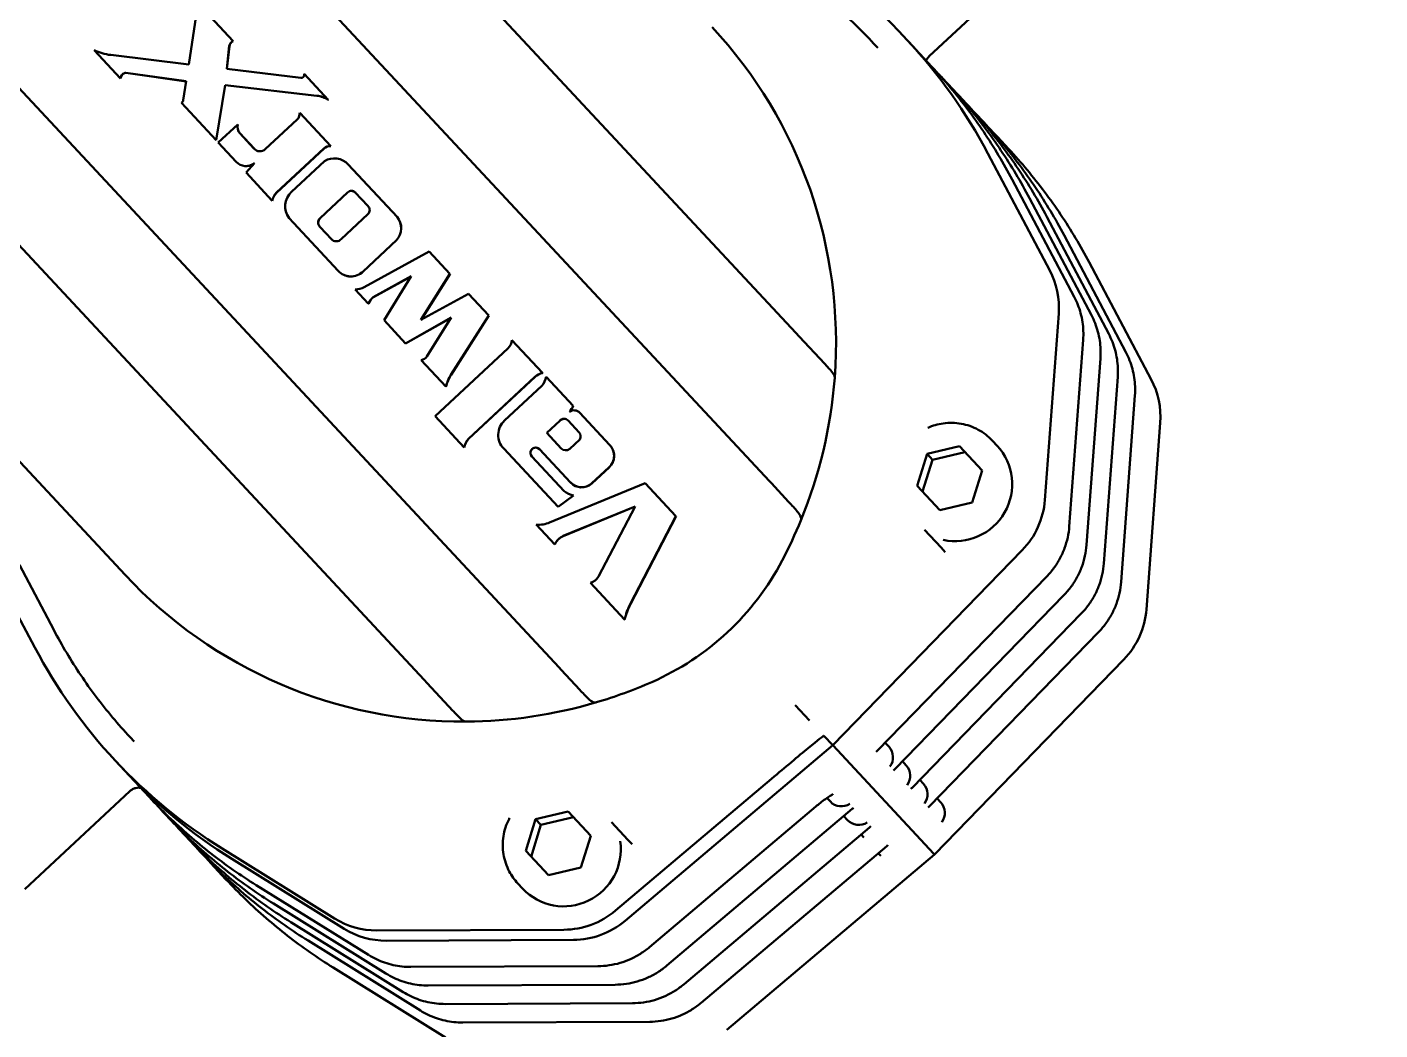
# Model space of a CAD drawing. Header units: inches. Extents: x 11 to 1621, y 11 to 1332.
# Drawn here: x 1209.708 to 1213.689, y 311.605 to 314.554 of the extents above; entities that cross this region are included whole.
import ezdxf

# ---------------------------------------------------------------- set-up
doc = ezdxf.new("R2010")
doc.units = ezdxf.units.IN
doc.header["$LTSCALE"] = 48
doc.header["$MEASUREMENT"] = 0
doc.layers.add('Visible (ANSI)', color=7, linetype='Continuous', lineweight=50)

msp = doc.modelspace()

# ---------------------------------------------------------------- linework, layer by layer
at = {"layer": 'Visible (ANSI)'}
for p, q in [((1210.231351, 315.51975), (1211.970234, 313.655026)), ((1211.892745, 313.218576), (1210.17679, 315.058712)), ((1210.208272, 314.608388), (1210.184335, 314.44472)), ((1210.314545, 314.513312), (1210.206821, 314.628832)), ((1212.362948, 314.46859), (1212.495733, 314.592414)), ((1212.272464, 314.543202), (1212.29875, 314.515015)), ((1209.1372, 314.499438), (1210.876083, 312.634714)), ((1209.558463, 314.509509), (1211.273366, 312.6705)), ((1209.982279, 314.403085), (1209.905123, 314.486572)), ((1210.295345, 314.431413), (1210.302971, 314.498934)), ((1210.303147, 314.498746), (1210.295539, 314.43139)), ((1210.302971, 314.498934), (1210.303147, 314.498746)), ((1210.314545, 314.513312), (1210.31472, 314.513124)), ((1212.199107, 314.506414), (1212.211373, 314.49326)), ((1212.370595, 314.43797), (1212.29875, 314.515015)), ((1210.184335, 314.44472), (1209.953983, 314.472334)), ((1209.982454, 314.402897), (1209.982279, 314.403085)), ((1209.994775, 314.419311), (1209.99495, 314.419123)), ((1209.998333, 314.420039), (1209.998508, 314.419851)), ((1209.998333, 314.420039), (1210.176368, 314.395018)), ((1210.176342, 314.394858), (1209.998508, 314.419851)), ((1210.513728, 314.405238), (1210.295345, 314.431413)), ((1210.523035, 314.417061), (1210.52321, 314.416873)), ((1210.594223, 314.340641), (1210.523035, 314.417061)), ((1210.176368, 314.395018), (1210.167378, 314.339356)), ((1210.264397, 314.221979), (1210.290543, 314.383863)), ((1210.290719, 314.383675), (1210.264572, 314.221791)), ((1210.290543, 314.383863), (1210.56072, 314.352638)), ((1210.290719, 314.383675), (1210.290543, 314.383863)), ((1210.560896, 314.35245), (1210.290719, 314.383675)), ((1212.421413, 314.383474), (1212.410899, 314.394749)), ((1210.264397, 314.221979), (1210.161835, 314.331962)), ((1210.594223, 314.340641), (1210.594398, 314.340453)), ((1212.472231, 314.328979), (1212.461717, 314.340254)), ((1210.503026, 314.282593), (1210.40886, 314.195208)), ((1210.510142, 314.302623), (1210.510318, 314.302435)), ((1210.601674, 314.203981), (1210.510142, 314.302623)), ((1210.510318, 314.302435), (1210.601849, 314.203793)), ((1212.523048, 314.274484), (1212.512534, 314.285758)), ((1210.327623, 314.267801), (1210.270567, 314.214778)), ((1210.327623, 314.267801), (1210.327798, 314.267613)), ((1210.375621, 314.197506), (1210.334025, 314.242334)), ((1210.3342, 314.242146), (1210.375796, 314.197318)), ((1210.264572, 314.221791), (1210.264397, 314.221979)), ((1210.270567, 314.214778), (1210.323144, 314.158157)), ((1210.601674, 314.203981), (1210.601849, 314.203793)), ((1212.596647, 314.195559), (1212.563352, 314.231263)), ((1210.375621, 314.197506), (1210.375796, 314.197318)), ((1210.441481, 314.067509), (1210.581558, 314.197499)), ((1210.581733, 314.197311), (1210.441656, 314.067321)), ((1212.535102, 314.182877), (1212.717199, 313.838614)), ((1212.717199, 313.838614), (1212.535102, 314.182877)), ((1210.323144, 314.158157), (1210.323319, 314.157969)), ((1210.376629, 314.153763), (1210.352158, 314.126889)), ((1210.352158, 314.126889), (1210.429358, 314.043692)), ((1210.583316, 314.160233), (1210.486265, 314.069731)), ((1210.796815, 313.99614), (1210.65268, 314.150706)), ((1212.607047, 314.105693), (1212.789144, 313.76143)), ((1210.429533, 314.043504), (1210.429358, 314.043692)), ((1210.441481, 314.067509), (1210.441656, 314.067321)), ((1210.569928, 313.992586), (1210.651033, 314.068218)), ((1210.570103, 313.992398), (1210.651208, 314.06803)), ((1210.651208, 314.06803), (1210.651033, 314.068218)), ((1210.673712, 314.067816), (1210.710259, 314.028625)), ((1212.657865, 314.051198), (1212.839962, 313.706935)), ((1210.710909, 314.004328), (1210.632351, 313.931072)), ((1210.710434, 314.028437), (1210.710259, 314.028625)), ((1210.478632, 313.992604), (1210.491736, 313.978223)), ((1210.491736, 313.978223), (1210.623156, 313.837292)), ((1210.603467, 313.930435), (1210.570599, 313.965681)), ((1210.796991, 313.995952), (1210.796815, 313.99614)), ((1212.708682, 313.996703), (1212.890779, 313.652439)), ((1210.696408, 313.835645), (1210.795206, 313.927776)), ((1210.795382, 313.927588), (1210.696584, 313.835457)), ((1210.795206, 313.927776), (1210.795382, 313.927588)), ((1212.7595, 313.942207), (1212.941597, 313.597944)), ((1210.890957, 313.894629), (1210.700286, 313.789764)), ((1210.952298, 313.828849), (1210.890957, 313.894629)), ((1213.015691, 313.518326), (1212.833594, 313.862589)), ((1210.623156, 313.837292), (1210.623331, 313.837104)), ((1210.726727, 313.760007), (1210.838395, 313.821599)), ((1210.838129, 313.821168), (1210.726902, 313.759819)), ((1210.838395, 313.821599), (1210.75822, 313.691898)), ((1210.866938, 313.693059), (1210.952298, 313.828849)), ((1210.952473, 313.828661), (1210.867386, 313.693305)), ((1210.952298, 313.828849), (1210.952473, 313.828661)), ((1210.673759, 313.782471), (1210.711937, 313.74153)), ((1211.007105, 313.770075), (1210.866938, 313.693059)), ((1211.066643, 313.706229), (1211.007105, 313.770075)), ((1210.711937, 313.74153), (1210.712112, 313.741342)), ((1210.726727, 313.760007), (1210.726902, 313.759819)), ((1210.75822, 313.691898), (1210.821651, 313.623876)), ((1210.821651, 313.623876), (1210.956126, 313.700065)), ((1210.955843, 313.699618), (1210.821826, 313.623688)), ((1210.956126, 313.700065), (1210.88408, 313.586005)), ((1210.955287, 313.531641), (1211.066643, 313.706229)), ((1211.066818, 313.706041), (1210.955462, 313.531453)), ((1211.066643, 313.706229), (1211.066818, 313.706041)), ((1212.743622, 313.711935), (1212.702895, 313.163292)), ((1212.702895, 313.163292), (1212.743622, 313.711935)), ((1211.970234, 313.655026), (1211.979739, 313.644833)), ((1210.821651, 313.623876), (1210.821826, 313.623688)), ((1211.122974, 313.609383), (1210.908945, 313.409797)), ((1211.224918, 313.537057), (1211.134551, 313.633963)), ((1212.055074, 313.564047), (1211.979739, 313.644833)), ((1212.815624, 313.634542), (1212.774897, 313.085898)), ((1210.867376, 313.574842), (1210.940154, 313.496797)), ((1212.866442, 313.580047), (1212.825714, 313.031403)), ((1211.006944, 313.343309), (1211.20243, 313.525602)), ((1211.224918, 313.537057), (1211.225093, 313.536869)), ((1212.91726, 313.525551), (1212.876532, 312.976908)), ((1210.940154, 313.496797), (1210.94033, 313.496609)), ((1211.202605, 313.525414), (1211.007119, 313.343121)), ((1211.222985, 313.499644), (1211.112849, 313.396941)), ((1211.314694, 313.440783), (1211.235795, 313.525392)), ((1212.968077, 313.471056), (1212.92735, 312.922412)), ((1210.908945, 313.409797), (1210.994372, 313.318188)), ((1211.314869, 313.440595), (1211.314694, 313.440783)), ((1211.334075, 313.420004), (1211.33425, 313.419816)), ((1211.421805, 313.325921), (1211.334326, 313.41973)), ((1211.237266, 313.360786), (1211.275476, 313.396417)), ((1211.237441, 313.360598), (1211.275651, 313.396229)), ((1211.275651, 313.396229), (1211.275476, 313.396417)), ((1211.300103, 313.396983), (1211.332409, 313.362338)), ((1213.001727, 312.841746), (1213.042455, 313.39039)), ((1211.006944, 313.343309), (1211.007119, 313.343121)), ((1211.27977, 313.315207), (1211.237266, 313.360786)), ((1211.334646, 313.34186), (1211.304666, 313.313904)), ((1212.562593, 313.322869), (1212.548574, 313.337902)), ((1209.99603, 312.943452), (1209.646895, 313.317854)), ((1210.994547, 313.318), (1210.994372, 313.318188)), ((1211.1097, 313.315525), (1211.109875, 313.315337)), ((1211.11038, 313.314808), (1211.270516, 313.143083)), ((1211.288388, 313.189411), (1211.193184, 313.291505)), ((1211.216023, 313.312803), (1211.307418, 313.214794)), ((1211.423036, 313.324651), (1211.423211, 313.324464)), ((1212.327082, 313.205098), (1212.356146, 313.298914)), ((1212.356146, 313.298914), (1212.451761, 313.321363)), ((1212.356146, 313.298914), (1212.371917, 313.282002)), ((1212.371917, 313.282002), (1212.467532, 313.304451)), ((1212.451761, 313.321363), (1212.518313, 313.249995)), ((1211.369301, 313.211773), (1211.420527, 313.259542)), ((1211.420702, 313.259354), (1211.369476, 313.211585)), ((1212.342853, 313.188186), (1212.371917, 313.282002)), ((1212.518313, 313.249995), (1212.489249, 313.156179)), ((1211.52723, 313.212867), (1211.245688, 313.09715)), ((1211.307418, 313.214794), (1211.307593, 313.214607)), ((1211.369476, 313.211585), (1211.369301, 313.211773)), ((1211.617393, 313.116178), (1211.52723, 313.212867)), ((1211.892745, 313.218576), (1211.898394, 313.212517)), ((1211.949043, 313.158203), (1211.898394, 313.212517)), ((1211.270516, 313.143083), (1211.316101, 313.176542)), ((1211.316276, 313.176354), (1211.270691, 313.142895)), ((1211.316101, 313.176542), (1211.316276, 313.176354)), ((1212.393633, 313.13373), (1212.327082, 313.205098)), ((1211.270516, 313.143083), (1211.270691, 313.142895)), ((1211.285028, 313.057707), (1211.49733, 313.144542)), ((1211.497157, 313.144212), (1211.285203, 313.057519)), ((1211.49733, 313.144542), (1211.389165, 312.938242)), ((1212.489249, 313.156179), (1212.393633, 313.13373)), ((1211.206115, 313.091121), (1211.260541, 313.032757)), ((1211.482967, 312.857052), (1211.617393, 313.116178)), ((1211.617569, 313.11599), (1211.483142, 312.856864)), ((1211.617393, 313.116178), (1211.617569, 313.11599)), ((1211.285028, 313.057707), (1211.285203, 313.057519)), ((1212.349259, 313.075389), (1212.397594, 313.023556)), ((1211.260541, 313.032757), (1211.260716, 313.032569)), ((1212.636349, 313.015602), (1212.078733, 312.441852)), ((1212.078733, 312.441852), (1212.636349, 313.015602)), ((1212.397594, 313.023556), (1212.40986, 313.010402)), ((1209.78622, 312.781389), (1209.685142, 312.972481)), ((1212.708412, 312.938299), (1212.21068, 312.426165)), ((1209.629806, 312.920285), (1209.730883, 312.729192)), ((1211.365787, 312.919894), (1211.466406, 312.811994)), ((1212.75923, 312.883804), (1212.261498, 312.37167)), ((1211.466406, 312.811994), (1211.466581, 312.811806)), ((1212.810048, 312.829309), (1212.312316, 312.317175)), ((1212.860866, 312.774813), (1212.363133, 312.262679)), ((1212.378007, 312.120921), (1212.935553, 312.694599)), ((1211.273366, 312.6705), (1211.279603, 312.663812)), ((1211.279603, 312.663812), (1211.334326, 312.605128)), ((1210.876083, 312.634714), (1210.885588, 312.624521)), ((1210.885588, 312.624521), (1210.960923, 312.543734)), ((1211.968291, 312.560287), (1211.98337, 312.544116)), ((1211.98337, 312.544116), (1211.995637, 312.530962)), ((1211.995637, 312.530962), (1212.010716, 312.514792)), ((1210.010804, 312.465789), (1210.02307, 312.452635)), ((1212.078733, 312.441852), (1212.052448, 312.47004)), ((1212.078733, 312.441852), (1211.467483, 311.925618)), ((1211.467483, 311.925618), (1212.078733, 312.441852)), ((1212.37663, 312.122397), (1212.078733, 312.441852)), ((1212.244467, 312.437307), (1212.233225, 312.449363)), ((1209.967236, 312.397055), (1209.995273, 312.366988)), ((1212.295285, 312.382812), (1212.284043, 312.394867)), ((1210.067119, 312.289943), (1209.995273, 312.366988)), ((1211.439446, 311.955684), (1211.898815, 312.343647)), ((1212.346102, 312.328317), (1212.334861, 312.340372)), ((1210.010229, 312.306902), (1209.701075, 312.018611)), ((1210.010231, 312.306904), (1210.01023, 312.306903)), ((1212.02887, 312.261577), (1211.539571, 311.848337)), ((1212.135996, 312.254637), (1211.590389, 311.793842)), ((1212.061603, 312.28704), (1212.071706, 312.276205)), ((1212.39692, 312.273821), (1212.385678, 312.285877)), ((1210.117937, 312.235448), (1210.107423, 312.246723)), ((1211.175344, 312.131085), (1211.204407, 312.224901)), ((1211.204407, 312.224901), (1211.300023, 312.24735)), ((1211.204407, 312.224901), (1211.220178, 312.207989)), ((1211.220178, 312.207989), (1211.315794, 312.230438)), ((1211.300023, 312.24735), (1211.366574, 312.175982)), ((1211.427868, 312.216179), (1211.476204, 312.164346)), ((1212.111282, 312.233765), (1212.122524, 312.22171)), ((1210.168755, 312.180953), (1210.15824, 312.192227)), ((1211.191115, 312.114172), (1211.220178, 312.207989)), ((1211.366574, 312.175982), (1211.337511, 312.082166)), ((1212.186813, 312.200142), (1211.641207, 311.739347)), ((1212.1621, 312.17927), (1212.169833, 312.170978)), ((1210.219572, 312.126457), (1210.209058, 312.137732)), ((1210.282077, 312.138109), (1210.6128, 311.932441)), ((1211.476204, 312.164346), (1211.48847, 312.151192)), ((1212.237631, 312.145646), (1211.692025, 311.684851)), ((1210.640837, 311.902375), (1210.310115, 312.108043)), ((1210.310115, 312.108043), (1210.640837, 311.902375)), ((1211.241895, 312.059717), (1211.175344, 312.131085)), ((1211.766833, 311.604751), (1212.378007, 312.120921)), ((1212.212918, 312.124775), (1212.22065, 312.116482)), ((1212.37663, 312.122397), (1212.378007, 312.120921)), ((1210.29317, 312.047533), (1210.259876, 312.083237)), ((1211.337511, 312.082166), (1211.241895, 312.059717)), ((1210.712814, 311.825221), (1210.382092, 312.030889)), ((1211.16611, 312.020628), (1211.152091, 312.035661)), ((1210.763632, 311.770726), (1210.43291, 311.976394)), ((1210.81445, 311.71623), (1210.483727, 311.921898)), ((1210.737326, 311.897246), (1211.287474, 311.899602)), ((1210.865267, 311.661735), (1210.534545, 311.867403)), ((1211.315512, 311.869536), (1210.765364, 311.867179)), ((1210.765364, 311.867179), (1211.315512, 311.869536)), ((1210.608801, 311.787936), (1210.939523, 311.582267)), ((1211.387694, 311.792311), (1210.837546, 311.789954)), ((1211.438512, 311.737816), (1210.888364, 311.735459)), ((1211.48933, 311.68332), (1210.939181, 311.680964)), ((1211.540147, 311.628825), (1210.989999, 311.626468))]:
    msp.add_line(p, q, dxfattribs=at)
for radius in [48.3125, 46.34375]:
    msp.add_circle((1247.196979, 358.380235), radius, dxfattribs=at)
for centre, start, end in [((1212.806882, 313.407877), 355.754535, 27.876471), ((1212.766155, 312.859233), 315.817032, 355.754535)]:
    msp.add_arc(centre, 0.23622, start, end, dxfattribs=at)
for centre, major_axis, ratio, start_param, end_param in [((1210.715866, 313.61471), (1.007771, 0.939762), 0.99144486, 5.46154552, 6.28318531), ((1209.973923, 314.627561), (-0.114862, -0.10711), 0.99144486, 0.36919566, 0.69677144), ((1210.321773, 314.495699), (0.003243, 0.018846), 0.9976346, 0.56679206, 1.57079633), ((1210.321948, 314.495511), (-0.014029, -0.013082), 0.99144486, 4.35415705, 5.35816131), ((1211.147011, 313.441002), (1.151738, 1.074013), 0.99144486, 6.02138592, 6.28318531), ((1211.147011, 313.441002), (1.151738, 1.074013), 0.99144486, 6.02138592, 6.28318531), ((1210.002117, 314.400792), (0.002296, 0.019867), 0.99855778, 0.49968494, 1.57079633), ((1210.002293, 314.400604), (-0.014679, -0.013688), 0.99144486, 4.34228419, 5.41339557), ((1209.998065, 314.411984), (0.007377, 0.003313), 0.99319149, 1.11712749, 1.57079633), ((1209.99824, 314.411796), (-0.008055, 0.000268), 0.99989766, 4.71238898, 5.16605782), ((1210.515067, 314.413338), (-0.00568, -0.005965), 0.99150391, 0.60185146, 1.57079633), ((1210.510326, 314.41485), (0.012709, 0.002211), 0.99660889, 5.52237988, 6.28318531), ((1210.158011, 314.340572), (-0.001218, -0.009382), 0.99832139, 0.553935, 1.57079633), ((1210.550943, 314.27415), (0.058052, 0.054134), 0.99144486, 0.24530749, 0.70060896), ((1210.551119, 314.273962), (0.058052, 0.054134), 0.99144486, 0.24530749, 0.70060896), ((1210.482164, 314.30109), (-0.020565, -0.019178), 0.99144486, 1.66489368, 2.44158534), ((1210.354301, 314.26115), (-0.020231, -0.018865), 0.99144486, 5.28446054, 6.28073787), ((1210.354477, 314.260962), (-0.020231, -0.018865), 0.99144486, 5.28446054, 6.28073787), ((1210.598327, 314.179427), (0.018186, 0.016959), 0.99144486, 0.68904846, 1.56834889), ((1210.598502, 314.17924), (-0.018186, -0.016959), 0.99144486, 3.83064112, 4.70994154), ((1210.393443, 314.211823), (-0.01672, -0.015592), 0.99144486, 6.20884291, 7.8515342), ((1210.393618, 314.211635), (-0.01672, -0.015592), 0.99144486, 6.20884291, 6.27751727), ((1210.611731, 314.112521), (0.040949, 0.038185), 0.99144486, 0, 1.35921417), ((1210.352629, 314.186169), (-0.029744, -0.027737), 0.99144486, 0.00937237, 1.45872318), ((1210.352804, 314.185981), (-0.029744, -0.027737), 0.99144486, 0.00937237, 1.42821435), ((1210.485496, 314.030461), (0.042434, 0.03957), 0.99144486, 1.69042288, 2.15569039), ((1210.485672, 314.030273), (-0.042434, -0.03957), 0.99144486, 4.83201554, 5.29728305), ((1210.524946, 314.027328), (-0.042339, -0.039481), 0.99144486, 4.70151732, 6.17511454), ((1210.662082, 314.056971), (0.01163, 0.010845), 0.99144486, 0, 1.59660273), ((1210.662257, 314.056783), (0.01163, 0.010845), 0.99144486, 0, 1.59660273), ((1210.699931, 314.016101), (0.011874, 0.011073), 0.99144486, 4.71238898, 6.41501448), ((1210.700106, 314.015913), (0.011874, 0.011073), 0.99144486, 0.00798117, 0.13182917), ((1210.582278, 313.979342), (-0.013169, -0.01228), 0.99144486, 4.71238898, 6.27598879), ((1210.582103, 313.97953), (-0.013169, -0.01228), 0.99144486, 4.71238898, 6.41140571), ((1210.755995, 313.962556), (0.038661, 0.036052), 0.99144486, 4.80630353, 6.22060459), ((1210.75617, 313.962368), (0.038661, 0.036052), 0.99144486, 4.80630353, 6.22060459), ((1210.617733, 313.943739), (-0.014267, -0.013304), 0.99144486, 0, 1.67618983), ((1210.660902, 313.872491), (-0.037746, -0.035199), 0.99144486, 0, 1.58706174), ((1210.661077, 313.872303), (-0.037746, -0.035199), 0.99144486, 0, 1.58706174), ((1212.508985, 313.727332), (0.172761, 0.161102), 0.99144486, 5.46288056, 6.02138592), ((1212.508985, 313.727332), (0.172761, 0.161102), 0.99144486, 5.46288056, 6.02138592), ((1210.672306, 313.841165), (-0.043147, -0.040236), 0.99144486, 0.84931078, 1.3208603), ((1210.773438, 313.707682), (0.051741, 0.048249), 0.99144486, 1.54926273, 1.88544508), ((1210.773613, 313.707494), (-0.051741, -0.048249), 0.99144486, 4.69085538, 5.02703773), ((1211.098371, 313.635766), (-0.026611, -0.024815), 0.99144486, 1.57079633, 2.33703542), ((1210.86337, 313.599026), (-0.018036, -0.016819), 0.99144486, 0.98842709, 1.82771897), ((1211.063608, 313.46476), (0.093853, 0.087519), 0.99144486, 1.83577778, 2.13331212), ((1211.063783, 313.464572), (-0.093853, -0.087519), 0.99144486, 4.97737044, 5.27490477), ((1211.23308, 313.492795), (0.033119, 0.030884), 0.99144486, 1.00655632, 1.57171528), ((1211.233255, 313.492607), (-0.033119, -0.030884), 0.99144486, 4.14814898, 4.71330794), ((1211.173672, 313.539845), (-0.046925, -0.043758), 0.99144486, 1.70599163, 2.15854108), ((1210.715866, 313.61471), (-1.007771, -0.939762), 0.99144486, 2.00456111, 2.31995287), ((1211.267515, 313.456854), (-0.036696, -0.03422), 0.99144486, 1.63924341, 2.05921669), ((1211.317177, 313.404247), (0.016898, 0.015757), 0.99144486, 6.26698461, 7.72424121), ((1211.26769, 313.456667), (-0.036696, -0.03422), 0.99144486, 1.66131171, 2.05921669), ((1211.317353, 313.404059), (0.016898, 0.015757), 0.99144486, 6.26698461, 6.28318531), ((1211.152039, 313.355007), (-0.042339, -0.039482), 0.99144486, 4.71348374, 6.30040871), ((1211.287949, 313.385649), (0.012154, 0.011334), 0.99144486, 0, 1.67798192), ((1211.288124, 313.385461), (0.012154, 0.011334), 0.99144486, 0, 1.67798192), ((1211.039716, 313.311476), (0.033701, 0.031427), 0.99144486, 1.61982106, 2.2399616), ((1211.039891, 313.311288), (-0.033701, -0.031427), 0.99144486, 4.76141371, 5.38155425), ((1211.317059, 313.350163), (0.01433, 0.013363), 0.99144486, 5.08865783, 6.20253879), ((1211.152215, 313.354819), (-0.042339, -0.039482), 0.99144486, 0, 0.0172234), ((1211.204779, 313.301966), (0.01142, 0.010649), 0.99144486, 0, 3.14159265), ((1211.204604, 313.302154), (-0.01142, -0.010649), 0.99144486, 3.14159265, 6.28318531), ((1211.29301, 313.327553), (-0.01324, -0.012347), 0.99144486, 0, 1.52749328), ((1211.389171, 313.293072), (0.033864, 0.031579), 0.99144486, 4.71377522, 6.32170827), ((1211.389347, 313.292884), (0.033864, 0.031579), 0.99144486, 4.71377522, 6.28318531), ((1212.44022, 313.208755), (0.122372, 0.114114), 0.99144486, 3.74478406, 6.28318531), ((1211.340202, 313.245367), (-0.032785, -0.030572), 0.99144486, 0, 1.53443834), ((1211.340378, 313.245179), (-0.032785, -0.030572), 0.99144486, 0, 1.53443834), ((1211.330405, 313.242684), (-0.049631, -0.046282), 0.99144486, 0.15378202, 0.61135295), ((1212.468258, 313.178689), (-0.172761, -0.161102), 0.99144486, 1.62038638, 2.32128791), ((1212.468258, 313.178689), (0.172761, 0.161102), 0.99144486, 4.76197904, 5.46288056), ((1211.214244, 313.175017), (-0.061878, -0.057702), 0.99144486, 0.72797647, 1.20696617), ((1210.715866, 313.61471), (1.007771, 0.939762), 0.99144486, 5.05222589, 5.14615376), ((1211.310944, 313.007837), (0.041433, 0.038637), 0.99144486, 1.30177066, 1.92909366), ((1211.311119, 313.007649), (-0.041433, -0.038637), 0.99144486, 4.44336332, 5.07068631), ((1211.236306, 313.345245), (0.575869, 0.537007), 0.99144486, 4.37255207, 5.05222589), ((1211.003801, 313.883214), (-1.007771, -0.939762), 0.99144486, 0, 0.82163978), ((1211.357461, 312.954646), (-0.026306, -0.024531), 0.99144486, 1.05912475, 1.91088804), ((1211.650877, 312.771151), (0.138992, 0.129612), 0.99144486, 1.91548437, 2.1692063), ((1211.651052, 312.770963), (-0.138992, -0.129612), 0.99144486, 5.05707702, 5.31079896), ((1211.118974, 313.471068), (-1.151738, -1.074013), 0.99144486, 6.02138592, 6.54498469), ((1211.003801, 313.883214), (1.007771, 0.939762), 0.99144486, 4.24643486, 4.37255207), ((1211.003801, 313.883214), (-1.007771, -0.939762), 0.99144486, 0.82163978, 1.10484221), ((1211.900568, 312.341768), (-0.151881, -0.12827), 0.01290904, 3.14222796, 4.71302429), ((1212.17887, 312.449924), (-0.04174, 0.000431), 0.87622731, 2.31561922, 2.44635982), ((1212.219174, 312.406703), (0.000433, 0.041977), 0.87772138, 4.01715615, 5.53836242), ((1212.229688, 312.395428), (-0.04174, 0.000431), 0.87622731, 2.31561922, 2.44635982), ((1212.269991, 312.352208), (0.000433, 0.041977), 0.87772138, 4.01715615, 5.53836242), ((1211.147011, 313.441002), (-1.151738, -1.074013), 0.99144486, 0, 0.26179939), ((1211.147011, 313.441002), (-1.151738, -1.074013), 0.99144486, 0, 0.26179939), ((1212.280505, 312.340933), (-0.04174, 0.000431), 0.87622731, 2.31561922, 2.44635982), ((1212.320809, 312.297713), (0.000433, 0.041977), 0.87772138, 4.01715615, 5.53836242), ((1212.104, 312.299302), (-0.041905, 0.002496), 0.87772138, 0.74482289, 2.26602916), ((1212.114514, 312.288027), (0.002482, 0.041668), 0.87622731, 3.83682549, 3.96756609), ((1212.331323, 312.286438), (-0.04174, 0.000431), 0.87622731, 2.31561922, 2.44635982), ((1212.371627, 312.243217), (0.000433, 0.041977), 0.87772138, 4.01715615, 5.53836242), ((1212.154818, 312.244807), (-0.041905, 0.002496), 0.87772138, 0.74482289, 2.26602916), ((1212.165332, 312.233532), (0.002482, 0.041668), 0.87622731, 3.83682549, 3.96756609), ((1211.288482, 312.134742), (-0.122372, -0.114114), 0.99144486, 0, 2.53840125), ((1212.216149, 312.179036), (0.002482, 0.041668), 0.87622731, 3.83682549, 3.96756609), ((1211.288482, 312.134742), (-0.172761, -0.161102), 0.99144486, 0.82030475, 1.52120627), ((1210.738334, 312.132385), (-0.172761, -0.161102), 0.99144486, 0.26179939, 0.82030475), ((1210.766372, 312.102319), (-0.172761, -0.161102), 0.99144486, 0.26179939, 0.82030475), ((1210.766372, 312.102319), (-0.172761, -0.161102), 0.99144486, 0.26179939, 0.82030475), ((1211.31652, 312.104676), (-0.172761, -0.161102), 0.99144486, 0.82030475, 1.52120627), ((1211.31652, 312.104676), (0.172761, 0.161102), 0.99144486, 3.9618974, 4.66279892)]:
    msp.add_ellipse(centre, major_axis=major_axis, ratio=ratio, start_param=start_param, end_param=end_param, dxfattribs=at)
for points, knots in [([(1212.272464, 314.543202), (1212.253876, 314.563136), (1212.234761, 314.582579), (1212.19553, 314.62043), (1212.175414, 314.638837), (1212.134237, 314.674567), (1212.113176, 314.691889), (1212.070166, 314.7254), (1212.048217, 314.741589), (1212.003492, 314.772789), (1211.980716, 314.7878), (1211.957557, 314.802202)], [4.712388982, 4.712388982, 4.712388982, 4.712388982, 4.764748859, 4.764748859, 4.817108737, 4.817108737, 4.869468614, 4.869468614, 4.921828491, 4.921828491, 4.974188368, 4.974188368, 4.974188368, 4.974188368]), ([(1212.199107, 314.506414), (1212.181447, 314.525351), (1212.163287, 314.543822), (1212.126018, 314.579781), (1212.106907, 314.597268), (1212.067789, 314.631212), (1212.04778, 314.647668), (1212.006921, 314.679504), (1211.986069, 314.694883), (1211.94358, 314.724524), (1211.921942, 314.738784), (1211.899941, 314.752466)], [4.712388983, 4.712388983, 4.712388983, 4.712388983, 4.76474886, 4.76474886, 4.817108737, 4.817108737, 4.869468614, 4.869468614, 4.921828491, 4.921828491, 4.974188368, 4.974188368, 4.974188368, 4.974188368]), ([(1212.362929, 314.468569), (1212.359802, 314.465653), (1212.357121, 314.462171), (1212.354664, 314.457584), (1212.354255, 314.45675), (1212.353875, 314.4559)], [0, 0, 0, 0, 0.0329906378, 0.0329906378, 0.0401420188, 0.0401420188, 0.0401420188, 0.0401420188]), ([(1212.607047, 314.105693), (1212.594293, 314.129805), (1212.580905, 314.153577), (1212.552895, 314.200379), (1212.538274, 314.223408), (1212.507838, 314.268661), (1212.492024, 314.290883), (1212.459247, 314.334462), (1212.442284, 314.355817), (1212.407254, 314.397602), (1212.389188, 314.418031), (1212.370595, 314.43797)], [4.450589593, 4.450589593, 4.450589593, 4.450589593, 4.50294947, 4.50294947, 4.555309348, 4.555309348, 4.607669225, 4.607669225, 4.660029103, 4.660029103, 4.71238898, 4.71238898, 4.71238898, 4.71238898]), ([(1212.410899, 314.394749), (1212.405431, 314.400613), (1212.399917, 314.406435), (1212.393088, 314.413534), (1212.391816, 314.414852), (1212.390541, 314.416167)], [4.7123889808, 4.7123889808, 4.7123889808, 4.7123889808, 4.7277888088, 4.7277888088, 4.73130696, 4.73130696, 4.73130696, 4.73130696]), ([(1212.657865, 314.051198), (1212.645111, 314.075309), (1212.631722, 314.099082), (1212.603713, 314.145884), (1212.589091, 314.168913), (1212.558656, 314.214165), (1212.542842, 314.236388), (1212.510065, 314.279966), (1212.493101, 314.301322), (1212.458072, 314.343107), (1212.440006, 314.363536), (1212.421413, 314.383474)], [4.450589593, 4.450589593, 4.450589593, 4.450589593, 4.50294947, 4.50294947, 4.555309348, 4.555309348, 4.607669225, 4.607669225, 4.660029103, 4.660029103, 4.71238898, 4.71238898, 4.71238898, 4.71238898]), ([(1212.461717, 314.340254), (1212.456248, 314.346118), (1212.450734, 314.35194), (1212.443906, 314.359038), (1212.442633, 314.360356), (1212.441359, 314.361672)], [4.7123889804, 4.7123889804, 4.7123889804, 4.7123889804, 4.7277888085, 4.7277888085, 4.73130696, 4.73130696, 4.73130696, 4.73130696]), ([(1212.708682, 313.996703), (1212.695929, 314.020814), (1212.68254, 314.044587), (1212.65453, 314.091388), (1212.639909, 314.114418), (1212.609474, 314.15967), (1212.59366, 314.181893), (1212.560882, 314.225471), (1212.543919, 314.246826), (1212.50889, 314.288611), (1212.490823, 314.309041), (1212.472231, 314.328979)], [4.450589593, 4.450589593, 4.450589593, 4.450589593, 4.50294947, 4.50294947, 4.555309348, 4.555309348, 4.607669225, 4.607669225, 4.660029103, 4.660029103, 4.71238898, 4.71238898, 4.71238898, 4.71238898]), ([(1216.509537, 314.309776), (1216.538805, 314.258714), (1216.567544, 314.207344), (1216.751602, 313.869893), (1216.889585, 313.576363), (1217.124506, 312.962294), (1217.21497, 312.642363), (1217.293929, 312.138262), (1217.306058, 311.943913), (1217.29109, 311.64938), (1217.27701, 311.541165), (1217.222243, 311.292481), (1217.172947, 311.158198), (1217.058501, 310.950739), (1217.003457, 310.871931), (1216.866197, 310.716156), (1216.780962, 310.63819), (1216.516835, 310.436098), (1216.314108, 310.318089), (1215.819983, 310.078324), (1215.519455, 309.960146), (1214.981686, 309.762365), (1214.747404, 309.680395), (1214.318095, 309.523703), (1214.12177, 309.449344), (1213.800277, 309.312669), (1213.670323, 309.252637), (1213.410974, 309.116089), (1213.283195, 309.038591), (1213.103143, 308.902381), (1213.042708, 308.850776), (1212.901655, 308.709808), (1212.826659, 308.61441), (1212.724576, 308.423835), (1212.690602, 308.333205), (1212.652035, 308.15031), (1212.645918, 308.061057), (1212.652822, 307.850395), (1212.674141, 307.730207), (1212.765465, 307.384981), (1212.862063, 307.162574), (1213.0993, 306.667797), (1213.246036, 306.39576), (1213.454303, 305.949677), (1213.527859, 305.769639), (1213.588143, 305.556893), (1213.599735, 305.508645), (1213.620827, 305.398212), (1213.62832, 305.336255), (1213.634988, 305.215008), (1213.634205, 305.155695), (1213.623809, 305.02188), (1213.611822, 304.947671), (1213.564729, 304.751122), (1213.519615, 304.628261), (1213.391737, 304.359391), (1213.304461, 304.212793), (1213.097608, 303.907971), (1212.977382, 303.749626), (1212.731799, 303.439818), (1212.608412, 303.289422), (1212.336762, 302.953878), (1212.187526, 302.766884), (1211.962267, 302.462722), (1211.884088, 302.352898), (1211.69257, 302.067731), (1211.584119, 301.888543), (1211.392798, 301.559569), (1211.307688, 301.408493), (1211.222717, 301.261319)], [21.6561496, 21.6561496, 21.6561496, 21.6561496, 22.07389381, 22.07389381, 24.38702724, 24.38702724, 26.95794606, 26.95794606, 28.69195712, 28.69195712, 29.77741873, 29.77741873, 31.32783162, 31.32783162, 32.39297014, 32.39297014, 33.53615509, 33.53615509, 35.47548806, 35.47548806, 37.7911051, 37.7911051, 39.52730732, 39.52730732, 41.05163879, 41.05163879, 42.15864609, 42.15864609, 43.39051446, 43.39051446, 44.06990338, 44.06990338, 45.10369356, 45.10369356, 45.89437232, 45.89437232, 46.64323581, 46.64323581, 47.69233024, 47.69233024, 49.69795762, 49.69795762, 52.15454873, 52.15454873, 53.92886762, 53.92886762, 54.47637936, 54.47637936, 55.2250075, 55.2250075, 55.96994963, 55.96994963, 56.9202454, 56.9202454, 58.47906725, 58.47906725, 60.26056879, 60.26056879, 62.08635407, 62.08635407, 63.71602037, 63.71602037, 65.58831895, 65.58831895, 66.60110392, 66.60110392, 68.13618797, 68.13618797, 69.44808849, 69.44808849, 69.44808849, 69.44808849]), ([(1212.512534, 314.285758), (1212.507066, 314.291623), (1212.501552, 314.297444), (1212.494723, 314.304543), (1212.493451, 314.305861), (1212.492176, 314.307176)], [4.7123889804, 4.7123889804, 4.7123889804, 4.7123889804, 4.7277888085, 4.7277888085, 4.73130696, 4.73130696, 4.73130696, 4.73130696]), ([(1212.7595, 313.942207), (1212.746746, 313.966319), (1212.733358, 313.990091), (1212.705348, 314.036893), (1212.690727, 314.059922), (1212.660292, 314.105175), (1212.644478, 314.127397), (1212.6117, 314.170976), (1212.594737, 314.192331), (1212.559707, 314.234116), (1212.541641, 314.254545), (1212.523048, 314.274484)], [4.450589593, 4.450589593, 4.450589593, 4.450589593, 4.50294947, 4.50294947, 4.555309348, 4.555309348, 4.607669225, 4.607669225, 4.660029103, 4.660029103, 4.71238898, 4.71238898, 4.71238898, 4.71238898]), ([(1212.563352, 314.231263), (1212.557884, 314.237127), (1212.55237, 314.242949), (1212.545541, 314.250048), (1212.544269, 314.251365), (1212.542994, 314.252681)], [4.7123889804, 4.7123889804, 4.7123889804, 4.7123889804, 4.7277888085, 4.7277888085, 4.73130696, 4.73130696, 4.73130696, 4.73130696]), ([(1212.596647, 314.195559), (1212.61528, 314.175578), (1212.633385, 314.155104), (1212.66849, 314.113229), (1212.68549, 314.091828), (1212.718337, 314.048157), (1212.734184, 314.025887), (1212.764683, 313.980541), (1212.779334, 313.957464), (1212.807401, 313.910567), (1212.820816, 313.886748), (1212.833594, 313.862589)], [1.570796327, 1.570796327, 1.570796327, 1.570796327, 1.623156204, 1.623156204, 1.675516082, 1.675516082, 1.727875959, 1.727875959, 1.780235837, 1.780235837, 1.832595715, 1.832595715, 1.832595715, 1.832595715]), ([(1212.815624, 313.634542), (1212.816273, 313.643283), (1212.816433, 313.652059), (1212.815774, 313.669569), (1212.814954, 313.678303), (1212.812344, 313.695622), (1212.810554, 313.704206), (1212.806024, 313.721116), (1212.803284, 313.729443), (1212.796889, 313.745733), (1212.793234, 313.753697), (1212.789144, 313.76143)], [3.892084232, 3.892084232, 3.892084232, 3.892084232, 4.003785304, 4.003785304, 4.115486376, 4.115486376, 4.227187448, 4.227187448, 4.33888852, 4.33888852, 4.450589593, 4.450589593, 4.450589593, 4.450589593]), ([(1212.866442, 313.580047), (1212.867091, 313.588788), (1212.867251, 313.597563), (1212.866592, 313.615073), (1212.865772, 313.623808), (1212.863162, 313.641126), (1212.861371, 313.64971), (1212.856841, 313.666621), (1212.854102, 313.674947), (1212.847707, 313.691238), (1212.844052, 313.699202), (1212.839962, 313.706935)], [3.892084232, 3.892084232, 3.892084232, 3.892084232, 4.003785304, 4.003785304, 4.115486376, 4.115486376, 4.227187448, 4.227187448, 4.33888852, 4.33888852, 4.450589593, 4.450589593, 4.450589593, 4.450589593]), ([(1212.91726, 313.525551), (1212.917908, 313.534293), (1212.918069, 313.543068), (1212.917409, 313.560578), (1212.91659, 313.569312), (1212.91398, 313.586631), (1212.912189, 313.595215), (1212.907659, 313.612126), (1212.904919, 313.620452), (1212.898525, 313.636743), (1212.89487, 313.644706), (1212.890779, 313.652439)], [3.892084232, 3.892084232, 3.892084232, 3.892084232, 4.003785304, 4.003785304, 4.115486376, 4.115486376, 4.227187448, 4.227187448, 4.33888852, 4.33888852, 4.450589593, 4.450589593, 4.450589593, 4.450589593]), ([(1212.968077, 313.471056), (1212.968726, 313.479797), (1212.968887, 313.488573), (1212.968227, 313.506082), (1212.967407, 313.514817), (1212.964797, 313.532136), (1212.963007, 313.54072), (1212.958477, 313.55763), (1212.955737, 313.565957), (1212.949342, 313.582247), (1212.945687, 313.590211), (1212.941597, 313.597944)], [3.892084232, 3.892084232, 3.892084232, 3.892084232, 4.003785304, 4.003785304, 4.115486376, 4.115486376, 4.227187448, 4.227187448, 4.33888852, 4.33888852, 4.450589593, 4.450589593, 4.450589593, 4.450589593]), ([(1212.055074, 313.564047), (1212.058231, 313.560661), (1212.061275, 313.557379), (1212.067246, 313.550819), (1212.070117, 313.547602), (1212.077539, 313.5388), (1212.080673, 313.534442), (1212.083227, 313.529261), (1212.083778, 313.527843), (1212.084248, 313.525917), (1212.084362, 313.525308), (1212.084473, 313.524151), (1212.084487, 313.52361), (1212.084446, 313.523067)], [0, 0, 0, 0, 0.039974382, 0.039974382, 0.0817274, 0.0817274, 0.155299641, 0.155299641, 0.183643042, 0.183643042, 0.195192629, 0.195192629, 0.204789458, 0.204789458, 0.204789458, 0.204789458]), ([(1212.548574, 313.337902), (1212.5365, 313.35085), (1212.522329, 313.361837), (1212.491218, 313.378787), (1212.474283, 313.384745), (1212.439349, 313.391039), (1212.421353, 313.391364), (1212.388075, 313.386629), (1212.372713, 313.382158), (1212.358277, 313.37563)], [4.71238898, 4.71238898, 4.71238898, 4.71238898, 5.03124213, 5.03124213, 5.35032609, 5.35032609, 5.67000512, 5.67000512, 5.95472626, 5.95472626, 5.95472626, 5.95472626]), ([(1211.984857, 313.103065), (1211.985252, 313.104027), (1211.985492, 313.104991), (1211.985754, 313.106657), (1211.98579, 313.10738), (1211.985767, 313.109411), (1211.985578, 313.110546), (1211.984782, 313.113822), (1211.98392, 313.115793), (1211.980788, 313.12166), (1211.977938, 313.125524), (1211.97115, 313.133925), (1211.967193, 313.138426), (1211.958634, 313.147891), (1211.953997, 313.152891), (1211.949043, 313.158203)], [0, 0, 0, 0, 0.00007804247, 0.00007804247, 0.00015608494, 0.00015608494, 0.00031216988, 0.00031216988, 0.00062433976, 0.00062433976, 0.00124867952, 0.00124867952, 0.00187301928, 0.00187301928, 0.00249735384, 0.00249735384, 0.00249735384, 0.00249735384]), ([(1212.708412, 312.938299), (1212.716094, 312.946203), (1212.723226, 312.954642), (1212.736249, 312.972424), (1212.74214, 312.981767), (1212.752568, 313.001178), (1212.757104, 313.011245), (1212.764731, 313.031907), (1212.767823, 313.042501), (1212.772498, 313.064012), (1212.774082, 313.074928), (1212.774897, 313.085898)], [3.191182709, 3.191182709, 3.191182709, 3.191182709, 3.331363014, 3.331363014, 3.471543318, 3.471543318, 3.611723623, 3.611723623, 3.751903927, 3.751903927, 3.892084232, 3.892084232, 3.892084232, 3.892084232]), ([(1212.75923, 312.883804), (1212.766912, 312.891708), (1212.774043, 312.900146), (1212.787066, 312.917928), (1212.792958, 312.927272), (1212.803386, 312.946682), (1212.807922, 312.956749), (1212.815549, 312.977411), (1212.81864, 312.988006), (1212.823316, 313.009517), (1212.8249, 313.020433), (1212.825714, 313.031403)], [3.191182709, 3.191182709, 3.191182709, 3.191182709, 3.331363014, 3.331363014, 3.471543318, 3.471543318, 3.611723623, 3.611723623, 3.751903927, 3.751903927, 3.892084232, 3.892084232, 3.892084232, 3.892084232]), ([(1212.810048, 312.829309), (1212.81773, 312.837213), (1212.824861, 312.845651), (1212.837884, 312.863433), (1212.843776, 312.872777), (1212.854203, 312.892187), (1212.858739, 312.902254), (1212.866367, 312.922916), (1212.869458, 312.933511), (1212.874133, 312.955022), (1212.875718, 312.965938), (1212.876532, 312.976908)], [3.191182709, 3.191182709, 3.191182709, 3.191182709, 3.331363014, 3.331363014, 3.471543318, 3.471543318, 3.611723623, 3.611723623, 3.751903927, 3.751903927, 3.892084232, 3.892084232, 3.892084232, 3.892084232]), ([(1212.860866, 312.774813), (1212.868547, 312.782717), (1212.875679, 312.791156), (1212.888702, 312.808938), (1212.894593, 312.818281), (1212.905021, 312.837692), (1212.909557, 312.847759), (1212.917185, 312.868421), (1212.920276, 312.879015), (1212.924951, 312.900526), (1212.926535, 312.911442), (1212.92735, 312.922412)], [3.191182709, 3.191182709, 3.191182709, 3.191182709, 3.331363014, 3.331363014, 3.471543318, 3.471543318, 3.611723623, 3.611723623, 3.751903927, 3.751903927, 3.892084232, 3.892084232, 3.892084232, 3.892084232]), ([(1209.78622, 312.781389), (1209.798334, 312.758487), (1209.81105, 312.735907), (1209.837654, 312.691454), (1209.851542, 312.669581), (1209.88045, 312.6266), (1209.89547, 312.605492), (1209.926602, 312.564101), (1209.942714, 312.543817), (1209.975985, 312.50413), (1209.993145, 312.484726), (1210.010804, 312.465789)], [1.308996939, 1.308996939, 1.308996939, 1.308996939, 1.361356817, 1.361356817, 1.413716694, 1.413716694, 1.466076572, 1.466076572, 1.518436449, 1.518436449, 1.570796327, 1.570796327, 1.570796327, 1.570796327]), ([(1211.334326, 312.605128), (1211.338727, 312.600409), (1211.342921, 312.595938), (1211.351177, 312.587354), (1211.355156, 312.583336), (1211.365141, 312.574092), (1211.369719, 312.57081), (1211.375597, 312.568406), (1211.377343, 312.567992), (1211.379698, 312.567848), (1211.380486, 312.567849), (1211.381678, 312.567985), (1211.382038, 312.56804), (1211.382748, 312.568184), (1211.383088, 312.568268), (1211.383428, 312.568369)], [-0.118557796, -0.118557796, -0.118557796, -0.118557796, -0.095694535, -0.095694535, -0.071261261, -0.071261261, -0.031383497, -0.031383497, -0.013011579, -0.013011579, -0.005674701, -0.005674701, -0.002706782, -0.002706782, 0, 0, 0, 0]), ([(1210.999753, 312.511575), (1210.999205, 312.511572), (1210.998663, 312.511624), (1210.997509, 312.511818), (1210.996904, 312.511977), (1210.995002, 312.512588), (1210.993614, 312.513246), (1210.988633, 312.516165), (1210.98453, 312.519576), (1210.976304, 312.527554), (1210.97329, 312.530647), (1210.967152, 312.537072), (1210.964085, 312.540343), (1210.960923, 312.543734)], [0.0000001656, 0.0000001656, 0.0000001656, 0.0000001656, 0.0041949019, 0.0041949019, 0.0092505704, 0.0092505704, 0.0216777036, 0.0216777036, 0.0534882165, 0.0534882165, 0.0717226775, 0.0717226775, 0.0891758488, 0.0891758488, 0.0891758488, 0.0891758488]), ([(1210.041851, 312.31704), (1210.040059, 312.317277), (1210.038092, 312.317409), (1210.03314, 312.317311), (1210.030023, 312.316917), (1210.023989, 312.315331), (1210.021043, 312.314183), (1210.015375, 312.311116), (1210.012638, 312.309149), (1210.010231, 312.306903)], [0.552792315, 0.552792315, 0.552792315, 0.552792315, 0.575107023, 0.575107023, 0.605902884, 0.605902884, 0.634843315, 0.634843315, 0.665034146, 0.665034146, 0.665034146, 0.665034146]), ([(1212.078812, 312.297766), (1212.078812, 312.297766), (1212.078811, 312.297765), (1212.078784, 312.297754), (1212.07842, 312.297594), (1212.077105, 312.296928), (1212.076004, 312.296332), (1212.072852, 312.294498), (1212.070564, 312.29308), (1212.064757, 312.289263), (1212.061005, 312.28666), (1212.0524, 312.280407), (1212.047353, 312.276569), (1212.037838, 312.269031), (1212.033305, 312.265323), (1212.02887, 312.261577)], [0.137522246, 0.137522246, 0.137522246, 0.137522246, 0.138263368, 0.138263368, 0.157103625, 0.157103625, 0.181454746, 0.181454746, 0.215557156, 0.215557156, 0.259230073, 0.259230073, 0.31032443, 0.31032443, 0.354562523, 0.354562523, 0.354562523, 0.354562523]), ([(1210.067119, 312.289943), (1210.085712, 312.270005), (1210.104831, 312.250558), (1210.144071, 312.212699), (1210.164191, 312.194287), (1210.205376, 312.15855), (1210.226442, 312.141224), (1210.269461, 312.107706), (1210.291414, 312.091514), (1210.336148, 312.060308), (1210.358929, 312.045294), (1210.382092, 312.030889)], [1.570796327, 1.570796327, 1.570796327, 1.570796327, 1.623156204, 1.623156204, 1.675516082, 1.675516082, 1.727875959, 1.727875959, 1.780235837, 1.780235837, 1.832595715, 1.832595715, 1.832595715, 1.832595715]), ([(1210.117937, 312.235448), (1210.13653, 312.21551), (1210.155649, 312.196062), (1210.194888, 312.158204), (1210.215008, 312.139792), (1210.256194, 312.104054), (1210.27726, 312.086729), (1210.320279, 312.053211), (1210.342232, 312.037019), (1210.386966, 312.005813), (1210.409747, 311.990798), (1210.43291, 311.976394)], [1.570796325, 1.570796325, 1.570796325, 1.570796325, 1.623156203, 1.623156203, 1.675516081, 1.675516081, 1.727875959, 1.727875959, 1.780235837, 1.780235837, 1.832595715, 1.832595715, 1.832595715, 1.832595715]), ([(1211.12773, 312.228127), (1211.12718, 312.227107), (1211.126641, 312.22608), (1211.117965, 312.20916), (1211.112376, 312.191969), (1211.106896, 312.15674), (1211.106996, 312.13871), (1211.112877, 312.103649), (1211.118644, 312.086622), (1211.133742, 312.058148), (1211.142216, 312.046252), (1211.152091, 312.035661)], [6.61164435, 6.61164435, 6.61164435, 6.61164435, 6.63247646, 6.63247646, 6.95334905, 6.95334905, 7.27361998, 7.27361998, 7.59317452, 7.59317452, 7.85398163, 7.85398163, 7.85398163, 7.85398163]), ([(1210.168755, 312.180953), (1210.187347, 312.161014), (1210.206467, 312.141567), (1210.245706, 312.103708), (1210.265826, 312.085296), (1210.307012, 312.049559), (1210.328077, 312.032233), (1210.371096, 311.998716), (1210.39305, 311.982523), (1210.437784, 311.951317), (1210.460564, 311.936303), (1210.483727, 311.921898)], [1.570796325, 1.570796325, 1.570796325, 1.570796325, 1.623156203, 1.623156203, 1.675516081, 1.675516081, 1.727875959, 1.727875959, 1.780235837, 1.780235837, 1.832595715, 1.832595715, 1.832595715, 1.832595715]), ([(1210.189113, 312.159535), (1210.190598, 312.15788), (1210.192087, 312.156228), (1210.198697, 312.148926), (1210.203857, 312.14331), (1210.209058, 312.137732)], [1.5518783472, 1.5518783472, 1.5518783472, 1.5518783472, 1.5561490525, 1.5561490525, 1.5707963265, 1.5707963265, 1.5707963265, 1.5707963265]), ([(1210.219572, 312.126457), (1210.238165, 312.106519), (1210.257284, 312.087072), (1210.296524, 312.049213), (1210.316644, 312.030801), (1210.35783, 311.995064), (1210.378895, 311.977738), (1210.421914, 311.94422), (1210.443867, 311.928028), (1210.488601, 311.896822), (1210.511382, 311.881808), (1210.534545, 311.867403)], [1.570796327, 1.570796327, 1.570796327, 1.570796327, 1.623156204, 1.623156204, 1.675516082, 1.675516082, 1.727875959, 1.727875959, 1.780235837, 1.780235837, 1.832595715, 1.832595715, 1.832595715, 1.832595715]), ([(1210.23993, 312.105039), (1210.241154, 312.103676), (1210.24238, 312.102315), (1210.248985, 312.095008), (1210.254408, 312.089101), (1210.259876, 312.083237)], [1.5518783472, 1.5518783472, 1.5518783472, 1.5518783472, 1.5553964981, 1.5553964981, 1.5707963261, 1.5707963261, 1.5707963261, 1.5707963261]), ([(1210.608801, 311.787936), (1210.585592, 311.802368), (1210.562766, 311.817412), (1210.517942, 311.848682), (1210.495943, 311.864907), (1210.452835, 311.898495), (1210.431725, 311.915857), (1210.390451, 311.951671), (1210.370288, 311.970122), (1210.330964, 312.008062), (1210.311803, 312.027552), (1210.29317, 312.047533)], [4.450589593, 4.450589593, 4.450589593, 4.450589593, 4.502949557, 4.502949557, 4.555309522, 4.555309522, 4.607669487, 4.607669487, 4.660029452, 4.660029452, 4.712388982, 4.712388982, 4.712388982, 4.712388982]), ([(1210.712814, 311.825221), (1210.720243, 311.820601), (1210.727932, 311.8164), (1210.743737, 311.808884), (1210.751852, 311.80557), (1210.768405, 311.799872), (1210.776844, 311.797487), (1210.793938, 311.793675), (1210.802594, 311.792248), (1210.820015, 311.790369), (1210.828781, 311.789917), (1210.837546, 311.789954)], [1.832595715, 1.832595715, 1.832595715, 1.832595715, 1.944296787, 1.944296787, 2.055997859, 2.055997859, 2.167698931, 2.167698931, 2.279400003, 2.279400003, 2.391101075, 2.391101075, 2.391101075, 2.391101075]), ([(1211.387694, 311.792311), (1211.398694, 311.792358), (1211.409694, 311.793177), (1211.431479, 311.796341), (1211.442263, 311.798685), (1211.463407, 311.804853), (1211.473766, 311.808676), (1211.493857, 311.817724), (1211.503588, 311.822949), (1211.522235, 311.8347), (1211.531151, 311.841226), (1211.539571, 311.848337)], [2.391101075, 2.391101075, 2.391101075, 2.391101075, 2.53128138, 2.53128138, 2.671461684, 2.671461684, 2.811641989, 2.811641989, 2.951822294, 2.951822294, 3.092002598, 3.092002598, 3.092002598, 3.092002598]), ([(1211.438512, 311.737816), (1211.449512, 311.737863), (1211.460512, 311.738682), (1211.482296, 311.741845), (1211.493081, 311.74419), (1211.514225, 311.750357), (1211.524584, 311.75418), (1211.544674, 311.763229), (1211.554406, 311.768454), (1211.573053, 311.780205), (1211.581968, 311.78673), (1211.590389, 311.793842)], [2.391101075, 2.391101075, 2.391101075, 2.391101075, 2.53128138, 2.53128138, 2.671461684, 2.671461684, 2.811641989, 2.811641989, 2.951822294, 2.951822294, 3.092002598, 3.092002598, 3.092002598, 3.092002598]), ([(1210.763632, 311.770726), (1210.771061, 311.766106), (1210.77875, 311.761904), (1210.794555, 311.754389), (1210.80267, 311.751075), (1210.819223, 311.745376), (1210.827662, 311.742992), (1210.844756, 311.73918), (1210.853412, 311.737753), (1210.870833, 311.735874), (1210.879598, 311.735421), (1210.888364, 311.735459)], [1.832595715, 1.832595715, 1.832595715, 1.832595715, 1.944296787, 1.944296787, 2.055997859, 2.055997859, 2.167698931, 2.167698931, 2.279400003, 2.279400003, 2.391101075, 2.391101075, 2.391101075, 2.391101075]), ([(1211.48933, 311.68332), (1211.50033, 311.683368), (1211.51133, 311.684186), (1211.533114, 311.68735), (1211.543899, 311.689695), (1211.565042, 311.695862), (1211.575401, 311.699685), (1211.595492, 311.708733), (1211.605224, 311.713959), (1211.623871, 311.72571), (1211.632786, 311.732235), (1211.641207, 311.739347)], [2.391101075, 2.391101075, 2.391101075, 2.391101075, 2.53128138, 2.53128138, 2.671461684, 2.671461684, 2.811641989, 2.811641989, 2.951822294, 2.951822294, 3.092002598, 3.092002598, 3.092002598, 3.092002598]), ([(1210.81445, 311.71623), (1210.821878, 311.711611), (1210.829568, 311.707409), (1210.845373, 311.699894), (1210.853488, 311.69658), (1210.870041, 311.690881), (1210.878479, 311.688496), (1210.895574, 311.684684), (1210.90423, 311.683257), (1210.921651, 311.681378), (1210.930416, 311.680926), (1210.939181, 311.680964)], [1.832595715, 1.832595715, 1.832595715, 1.832595715, 1.944296787, 1.944296787, 2.055997859, 2.055997859, 2.167698931, 2.167698931, 2.279400003, 2.279400003, 2.391101075, 2.391101075, 2.391101075, 2.391101075]), ([(1210.865267, 311.661735), (1210.872696, 311.657115), (1210.880386, 311.652914), (1210.89619, 311.645398), (1210.904305, 311.642084), (1210.920859, 311.636386), (1210.929297, 311.634001), (1210.946391, 311.630189), (1210.955047, 311.628762), (1210.972469, 311.626883), (1210.981234, 311.626431), (1210.989999, 311.626468)], [1.832595715, 1.832595715, 1.832595715, 1.832595715, 1.944296787, 1.944296787, 2.055997859, 2.055997859, 2.167698931, 2.167698931, 2.279400003, 2.279400003, 2.391101075, 2.391101075, 2.391101075, 2.391101075]), ([(1211.540147, 311.628825), (1211.551147, 311.628872), (1211.562147, 311.629691), (1211.583932, 311.632855), (1211.594717, 311.635199), (1211.61586, 311.641367), (1211.626219, 311.64519), (1211.64631, 311.654238), (1211.656041, 311.659463), (1211.674689, 311.671214), (1211.683604, 311.67774), (1211.692025, 311.684851)], [2.391101075, 2.391101075, 2.391101075, 2.391101075, 2.53128138, 2.53128138, 2.671461684, 2.671461684, 2.811641989, 2.811641989, 2.951822294, 2.951822294, 3.092002598, 3.092002598, 3.092002598, 3.092002598])]:
    msp.add_open_spline(points, degree=3, knots=knots, dxfattribs=at)
for points in [[(1210.087477, 312.268525), (1210.094056, 312.261195), (1210.100705, 312.253927), (1210.107423, 312.246723)], [(1210.138295, 312.21403), (1210.144874, 312.206699), (1210.151523, 312.199431), (1210.15824, 312.192227)]]:
    msp.add_open_spline(points, degree=3, dxfattribs=at)

doc.saveas('drawing.dxf')
